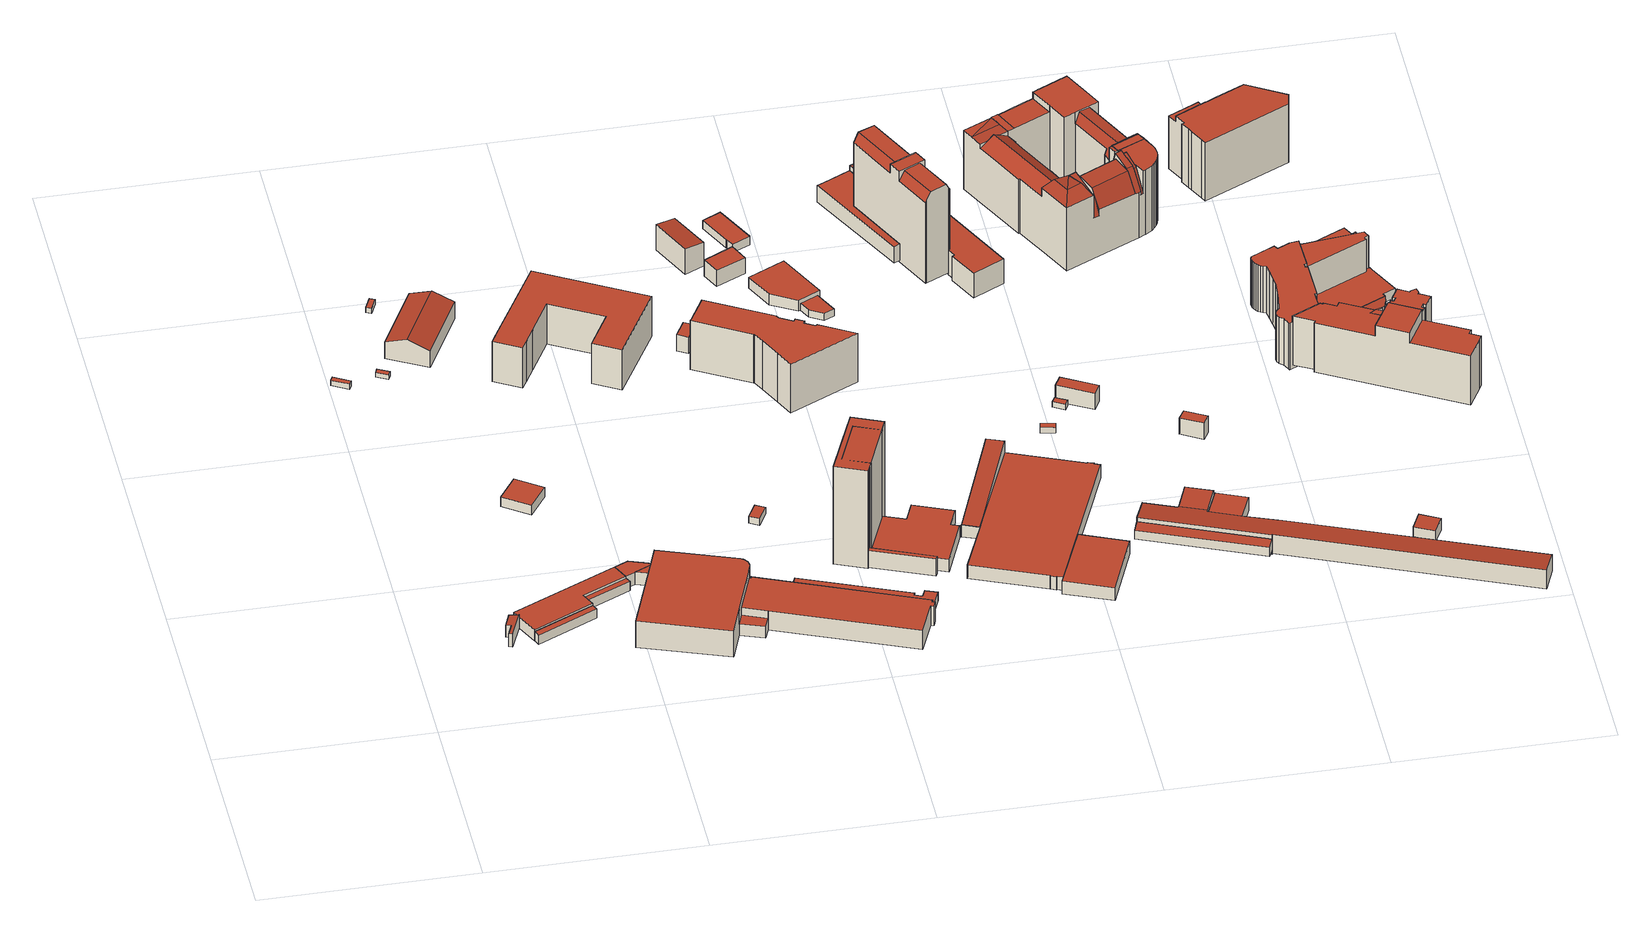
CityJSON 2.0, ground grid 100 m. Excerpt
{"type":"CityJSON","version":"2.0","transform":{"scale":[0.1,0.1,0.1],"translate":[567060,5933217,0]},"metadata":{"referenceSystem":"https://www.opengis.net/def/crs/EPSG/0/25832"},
"CityObjects":{
"building1":{"type":"Building","attributes":{"Gemeindeschluessel":"02000000","Geometrietyp2DReferenz":"3000","function":"51009_1610","roofType":"2100","measuredHeight":7.33},"geometry":[{"type":"MultiSurface","lod":"2","boundaries":[[[0,1,2,3]],[[3,2,4,5]],[[6,7,1,0]],[[8,9,10,11]],[[7,6,11,10]],[[5,4,9,8]],[[5,8,11,6,0,3]],[[9,4,2,1,7,10]]],"semantics":{"surfaces":[{"type":"WallSurface"},{"type":"GroundSurface"},{"type":"RoofSurface"}],"values":[0,0,0,0,0,0,1,2]}}]},
"building2":{"type":"Building","attributes":{"Gemeindeschluessel":"02000000","Geometrietyp2DReferenz":"3000","function":"31001_2520","roofType":"1000","measuredHeight":3,"storeysAboveGround":1},"geometry":[{"type":"MultiSurface","lod":"2","boundaries":[[[12,13,14,15]],[[16,17,18,19]],[[19,18,13,12]],[[18,17,14,13]],[[17,16,15,14]],[[16,19,12,15]]],"semantics":{"surfaces":[{"type":"GroundSurface"},{"type":"RoofSurface"},{"type":"WallSurface"}],"values":[0,1,2,2,2,2]}}]},
"building3":{"type":"Building","attributes":{"Gemeindeschluessel":"02000000","Geometrietyp2DReferenz":"3000","function":"51009_1610","roofType":"1000","measuredHeight":4.98},"geometry":[{"type":"MultiSurface","lod":"2","boundaries":[[[20,21,22,23]],[[23,22,24,25]],[[25,24,26,27]],[[21,20,27,26]],[[27,20,23,25]],[[21,26,24,22]]],"semantics":{"surfaces":[{"type":"WallSurface"},{"type":"GroundSurface"},{"type":"RoofSurface"}],"values":[0,0,0,0,1,2]}}]},
"building4":{"type":"Building","attributes":{"Gemeindeschluessel":"02000000","Geometrietyp2DReferenz":"3000","function":"31001_2140","roofType":"1000","measuredHeight":6.05,"storeysAboveGround":1},"geometry":[{"type":"MultiSurface","lod":"2","boundaries":[[[28,29,30,31]],[[32,33,34,35]],[[30,29,36,34,33,37]],[[38,28,31,39,32,35]],[[39,31,30,37]],[[28,38,36,29]],[[38,35,34,36]],[[32,39,37,33]]],"semantics":{"surfaces":[{"type":"WallSurface"},{"type":"RoofSurface"},{"type":"GroundSurface"}],"values":[0,0,1,2,0,0,0,0]}}]},
"building5":{"type":"Building","attributes":{"Gemeindeschluessel":"02000000","Geometrietyp2DReferenz":"3000","function":"31001_2420","roofType":"1000","measuredHeight":2.48,"storeysAboveGround":1},"geometry":[{"type":"MultiSurface","lod":"2","boundaries":[[[40,41,42,43]],[[44,45,46,47]],[[47,46,41,40]],[[46,45,42,41]],[[45,44,43,42]],[[44,47,40,43]]],"semantics":{"surfaces":[{"type":"GroundSurface"},{"type":"RoofSurface"},{"type":"WallSurface"}],"values":[0,1,2,2,2,2]}}]},
"building6":{"type":"Building","attributes":{"Gemeindeschluessel":"02000000","Geometrietyp2DReferenz":"3000","function":"31001_2420","roofType":"1000","measuredHeight":5.33,"storeysAboveGround":1},"geometry":[{"type":"MultiSurface","lod":"2","boundaries":[[[48,49,50,51]],[[52,53,54,55]],[[52,51,50,53]],[[53,50,49,54]],[[54,49,48,55]],[[55,48,51,52]]],"semantics":{"surfaces":[{"type":"RoofSurface"},{"type":"GroundSurface"},{"type":"WallSurface"}],"values":[0,1,2,2,2,2]}}]},
"building7":{"type":"Building","attributes":{"Gemeindeschluessel":"02000000","Geometrietyp2DReferenz":"3000","function":"51009_1610","roofType":"1000","measuredHeight":4.92},"geometry":[{"type":"MultiSurface","lod":"2","boundaries":[[[56,57,58,59]],[[60,61,62,63]],[[60,59,58,61]],[[61,58,57,62]],[[62,57,56,63]],[[63,56,59,60]]],"semantics":{"surfaces":[{"type":"RoofSurface"},{"type":"GroundSurface"},{"type":"WallSurface"}],"values":[0,1,2,2,2,2]}}]},
"building8":{"type":"Building","attributes":{"Gemeindeschluessel":"02000000","Geometrietyp2DReferenz":"3000","function":"31001_2520","roofType":"1000","measuredHeight":2.72,"storeysAboveGround":1},"geometry":[{"type":"MultiSurface","lod":"2","boundaries":[[[64,65,66,67]],[[68,69,70,71]],[[68,67,66,69]],[[69,66,65,70]],[[70,65,64,71]],[[71,64,67,68]]],"semantics":{"surfaces":[{"type":"RoofSurface"},{"type":"GroundSurface"},{"type":"WallSurface"}],"values":[0,1,2,2,2,2]}}]},
"building9":{"type":"Building","attributes":{"Gemeindeschluessel":"02000000","Geometrietyp2DReferenz":"3000","function":"31001_2420","roofType":"3100","measuredHeight":12.78,"storeysAboveGround":1},"geometry":[{"type":"MultiSurface","lod":"2","boundaries":[[[72,73,74,75]],[[76,77,73,72]],[[78,75,74,79]],[[80,77,76,81]],[[81,76,72,75,78]],[[79,74,73,77,80]],[[79,80,81,78]]],"semantics":{"surfaces":[{"type":"RoofSurface"},{"type":"WallSurface"},{"type":"GroundSurface"}],"values":[0,0,1,1,1,1,2]}}]},
"building10":{"type":"Building","attributes":{"Gemeindeschluessel":"02000000","Geometrietyp2DReferenz":"3000","function":"31001_2010","roofType":"1000","measuredHeight":6.65,"storeysAboveGround":2},"geometry":[{"type":"MultiSurface","lod":"2","boundaries":[[[82,83,84]],[[85,84,83,86]],[[87,33,88,89]],[[89,88,90,91]],[[92,93,94,87,89,91]],[[93,92,82,84,85,95]],[[92,91,90,86,83,82]],[[33,87,94,34]],[[34,94,93,95]],[[34,95,85,86,90,88,33]]],"semantics":{"surfaces":[{"type":"RoofSurface"},{"type":"WallSurface"},{"type":"GroundSurface"}],"values":[0,1,1,1,2,1,1,1,1,0]}}]},
"building11":{"type":"Building","attributes":{"Gemeindeschluessel":"02000000","Geometrietyp2DReferenz":"3000","function":"31001_2050","roofType":"1000","measuredHeight":14.4,"storeysAboveGround":2},"geometry":[{"type":"MultiSurface","lod":"2","boundaries":[[[96,97,98,99]],[[99,98,100,101]],[[101,100,102,103]],[[103,102,104,105]],[[105,104,106,107]],[[108,109,110,111]],[[112,113,114,115]],[[116,117,118,119]],[[119,118,120,121]],[[121,120,122,123]],[[123,122,124,125]],[[125,124,126,127]],[[127,126,128,129]],[[130,131,132,133,134,135,96,99,101,103,105,107,136,108,111,116,119,121,123,125,127,129]],[[137,138,139,140,106,104,102,100,98,97,141,142]],[[142,141,135,134]],[[115,114,143,139,138,144]],[[145,131,130,113,112]],[[113,130,129,128]],[[117,116,111,110]],[[108,136,140,139,143,109]],[[106,140,136,107]],[[141,97,96,135]],[[137,142,134,133]],[[138,137,133,132]],[[132,131,145,144,138]],[[117,110,109,143,114,113,128,126,124,122,120,118]],[[145,112,115,144]]],"semantics":{"surfaces":[{"type":"WallSurface"},{"type":"GroundSurface"},{"type":"RoofSurface"}],"values":[0,0,0,0,0,0,0,0,0,0,0,0,0,1,2,0,0,0,0,0,0,0,0,0,0,0,2,2]}}]},
"building12":{"type":"Building","attributes":{"Gemeindeschluessel":"02000000","Geometrietyp2DReferenz":"3000","function":"31001_2071","roofType":"1000","measuredHeight":22.11,"storeysAboveGround":7},"geometry":[{"type":"MultiSurface","lod":"2","boundaries":[[[146,147,148,149]],[[150,151,152,153]],[[153,152,147,146]],[[154,155,156,157]],[[158,159,160,156,155,161,162,148,147,152,151]],[[154,157,163,164,165,150,153,146,149,166,167]],[[166,149,148,162]],[[167,166,162,161]],[[164,163,160,159]],[[154,167,161,155]],[[163,157,156,160]],[[165,164,159,158]],[[150,165,158,151]]],"semantics":{"surfaces":[{"type":"WallSurface"},{"type":"RoofSurface"},{"type":"GroundSurface"}],"values":[0,0,0,0,1,2,0,0,0,0,0,0,0]}}]},
"building13":{"type":"Building","attributes":{"Gemeindeschluessel":"02000000","Geometrietyp2DReferenz":"3000","function":"31001_2500","roofType":"1000","measuredHeight":3.61,"storeysAboveGround":1},"geometry":[{"type":"MultiSurface","lod":"2","boundaries":[[[168,169,170,171]],[[172,173,174,175]],[[172,171,170,173]],[[173,170,169,174]],[[174,169,168,175]],[[175,168,171,172]]],"semantics":{"surfaces":[{"type":"RoofSurface"},{"type":"GroundSurface"},{"type":"WallSurface"}],"values":[0,1,2,2,2,2]}}]},
"building14":{"type":"Building","attributes":{"name":"Landesbetrieb Großmarkt","Gemeindeschluessel":"02000000","Geometrietyp2DReferenz":"3000","function":"31001_2050","roofType":"1000","measuredHeight":4.75,"storeysAboveGround":1},"geometry":[{"type":"MultiSurface","lod":"2","boundaries":[[[176,177,178,179]],[[180,181,182,183]],[[184,185,186,187]],[[188,189,190,191]],[[192,176,179,188,191,180,183,184,187]],[[193,186,185,182,181,190,189,178,177]],[[186,193,192,187]],[[193,177,176,192]],[[182,185,184,183]],[[190,181,180,191]],[[178,189,188,179]]],"semantics":{"surfaces":[{"type":"WallSurface"},{"type":"GroundSurface"},{"type":"RoofSurface"}],"values":[0,0,0,0,1,2,0,0,0,0,0]}}]},
"building15":{"type":"Building","attributes":{"Gemeindeschluessel":"02000000","Geometrietyp2DReferenz":"3000","function":"31001_2140","roofType":"1000","measuredHeight":9},"geometry":[{"type":"MultiSurface","lod":"2","boundaries":[[[194,195,196,197]],[[198,199,200,201]],[[201,200,195,194]],[[200,199,196,195]],[[199,198,197,196]],[[198,201,194,197]]],"semantics":{"surfaces":[{"type":"GroundSurface"},{"type":"RoofSurface"},{"type":"WallSurface"}],"values":[0,1,2,2,2,2]}}]},
"building16":{"type":"Building","attributes":{"Gemeindeschluessel":"02000000","Geometrietyp2DReferenz":"3000","function":"51009_1610","roofType":"1000","measuredHeight":53.65},"geometry":[{"type":"MultiSurface","lod":"2","boundaries":[[[202,203,204,205,206,207]],[[208,207,206,209]],[[209,206,205,210]],[[210,205,204,211]],[[212,213,214,215]],[[202,207,208,216,217]],[[214,213,218,203,202,217]],[[219,212,215,216,208,209,210,211]],[[219,211,204,203,218]],[[216,215,214,217]],[[212,219,218,213]]],"semantics":{"surfaces":[{"type":"RoofSurface"},{"type":"WallSurface"},{"type":"GroundSurface"}],"values":[0,1,1,1,1,1,0,2,1,1,1]}}]},
"building17":{"type":"Building","attributes":{"Gemeindeschluessel":"02000000","Geometrietyp2DReferenz":"3000","function":"31001_2010","roofType":"1000","measuredHeight":53.73,"storeysAboveGround":15},"geometry":[{"type":"MultiSurface","lod":"2","boundaries":[[[208,220,221,209]],[[212,222,223,224]],[[224,223,225,215]],[[209,221,222,212]],[[215,225,226,216]],[[220,208,216,226]],[[216,208,209,212,224,215]],[[220,226,225,223,222,221]]],"semantics":{"surfaces":[{"type":"WallSurface"},{"type":"GroundSurface"},{"type":"RoofSurface"}],"values":[0,0,0,0,0,0,1,2]}}]},
"building18":{"type":"Building","attributes":{"Gemeindeschluessel":"02000000","Geometrietyp2DReferenz":"3000","function":"31001_2620","roofType":"1000","measuredHeight":9.44},"geometry":[{"type":"MultiSurface","lod":"2","boundaries":[[[227,228,229,230,231]],[[232,233,234,235,236]],[[232,231,230,233]],[[233,230,229,234]],[[234,229,228,235]],[[235,228,227,236]],[[236,227,231,232]]],"semantics":{"surfaces":[{"type":"RoofSurface"},{"type":"GroundSurface"},{"type":"WallSurface"}],"values":[0,1,2,2,2,2,2]}}]},
"building19":{"type":"Building","attributes":{"Gemeindeschluessel":"02000000","Geometrietyp2DReferenz":"3000","function":"31001_2010","roofType":"1000","measuredHeight":6.76,"storeysAboveGround":1},"geometry":[{"type":"MultiSurface","lod":"2","boundaries":[[[237,238,239,240]],[[241,242,243,244]],[[245,246,247,248]],[[247,246,249,243,242,250,239,238]],[[251,245,248,237,240,252,241,244]],[[237,248,247,238]],[[245,251,249,246]],[[251,244,243,249]],[[241,252,250,242]],[[252,240,239,250]]],"semantics":{"surfaces":[{"type":"WallSurface"},{"type":"RoofSurface"},{"type":"GroundSurface"}],"values":[0,0,0,1,2,0,0,0,0,0]}}]},
"building20":{"type":"Building","attributes":{"Gemeindeschluessel":"02000000","Geometrietyp2DReferenz":"3000","function":"31001_2071","roofType":"1000","measuredHeight":26.77,"storeysAboveGround":7},"geometry":[{"type":"MultiSurface","lod":"2","boundaries":[[[253,254,255,256]],[[256,255,257,258]],[[259,260,261,262]],[[262,261,254,253]],[[263,264,265,266]],[[266,265,267,268]],[[268,267,269,270]],[[270,269,271,272]],[[272,271,273,274]],[[274,273,275,276]],[[276,275,277,278]],[[279,280,281,282]],[[282,281,283,284]],[[285,283,281,280,286,277,275,273,271,269,267,265,264,257,255,254,261,260]],[[279,282,284,287,259,262,253,256,258,263,266,268,270,272,274,276,278,288]],[[287,284,283,285]],[[279,288,286,280]],[[288,278,277,286]],[[259,287,285,260]],[[263,258,257,264]]],"semantics":{"surfaces":[{"type":"WallSurface"},{"type":"RoofSurface"},{"type":"GroundSurface"}],"values":[0,0,0,0,0,0,0,0,0,0,0,0,0,1,2,0,0,0,0,0]}}]},
"building21":{"type":"Building","attributes":{"Gemeindeschluessel":"02000000","Geometrietyp2DReferenz":"3000","function":"31001_2070","roofType":"1000","measuredHeight":14.11,"storeysAboveGround":4},"geometry":[{"type":"MultiSurface","lod":"2","boundaries":[[[289,290,291,292]],[[293,294,295,296]],[[293,292,291,294]],[[294,291,290,295]],[[295,290,289,296]],[[293,296,289,292]]],"semantics":{"surfaces":[{"type":"RoofSurface"},{"type":"GroundSurface"},{"type":"WallSurface"}],"values":[0,1,2,2,2,2]}}]},
"building22":{"type":"Building","attributes":{"Gemeindeschluessel":"02000000","Geometrietyp2DReferenz":"3000","function":"31001_2131","roofType":"1000","measuredHeight":8.69,"storeysAboveGround":2},"geometry":[{"type":"MultiSurface","lod":"2","boundaries":[[[297,298,299,300]],[[301,302,298,297]],[[303,304,302,301]],[[304,303,300,299]],[[300,303,301,297]],[[304,299,298,302]]],"semantics":{"surfaces":[{"type":"WallSurface"},{"type":"GroundSurface"},{"type":"RoofSurface"}],"values":[0,0,0,0,1,2]}}]},
"building23":{"type":"Building","attributes":{"Gemeindeschluessel":"02000000","Geometrietyp2DReferenz":"3000","function":"31001_2070","roofType":"1000","measuredHeight":4.46,"storeysAboveGround":1},"geometry":[{"type":"MultiSurface","lod":"2","boundaries":[[[305,306,307,308]],[[308,307,309,310]],[[310,309,311,312]],[[312,311,313,314]],[[314,313,315,316]],[[317,318,306,305]],[[316,315,318,317]],[[316,317,305,308,310,312,314]],[[318,315,313,311,309,307,306]]],"semantics":{"surfaces":[{"type":"WallSurface"},{"type":"GroundSurface"},{"type":"RoofSurface"}],"values":[0,0,0,0,0,0,0,1,2]}}]},
"building24":{"type":"Building","attributes":{"Gemeindeschluessel":"02000000","Geometrietyp2DReferenz":"3000","function":"51009_1610","roofType":"1000","measuredHeight":5.86},"geometry":[{"type":"MultiSurface","lod":"2","boundaries":[[[319,320,321,322,323]],[[324,325,326,327,328]],[[324,323,322,325]],[[325,322,321,326]],[[326,321,320,327]],[[327,320,319,328]],[[328,319,323,324]]],"semantics":{"surfaces":[{"type":"RoofSurface"},{"type":"GroundSurface"},{"type":"WallSurface"}],"values":[0,1,2,2,2,2,2]}}]},
"building25":{"type":"Building","attributes":{"Gemeindeschluessel":"02000000","Geometrietyp2DReferenz":"3000","function":"31001_2130","roofType":"1000","measuredHeight":3.73,"storeysAboveGround":1},"geometry":[{"type":"MultiSurface","lod":"2","boundaries":[[[329,330,331,332]],[[333,334,335,336]],[[336,335,330,329]],[[337,338,334,333]],[[338,337,332,331]],[[332,337,333,336,329]],[[338,331,330,335,334]]],"semantics":{"surfaces":[{"type":"WallSurface"},{"type":"GroundSurface"},{"type":"RoofSurface"}],"values":[0,0,0,0,0,1,2]}}]},
"building26":{"type":"Building","attributes":{"Gemeindeschluessel":"02000000","Geometrietyp2DReferenz":"3000","function":"31001_2460","roofType":"1000","measuredHeight":13.35,"storeysAboveGround":1},"geometry":[{"type":"MultiSurface","lod":"2","boundaries":[[[339,340,341,342,343]],[[344,339,343,345]],[[346,347,348,349]],[[350,351,352,353]],[[353,352,354,355]],[[355,354,356,357]],[[357,356,358,359]],[[359,358,347,346]],[[360,341,340]],[[361,362,363,364]],[[364,363,365,366]],[[366,365,367,368]],[[368,367,369,370]],[[350,353,355,357,359,346,349,371,372,361,364,366,368,370]],[[362,361,372,342,341,360]],[[372,371,345,343,342]],[[351,350,370,369]],[[340,339,344,373]],[[371,349,348,373,344,345]],[[340,373,348,347,358,356,354,352,351,369,367,365,363,362,360]]],"semantics":{"surfaces":[{"type":"RoofSurface"},{"type":"WallSurface"},{"type":"GroundSurface"}],"values":[0,0,1,1,1,1,1,1,1,1,1,1,1,2,1,1,1,1,1,0]}}]},
"building27":{"type":"Building","attributes":{"Gemeindeschluessel":"02000000","Geometrietyp2DReferenz":"3000","function":"51009_1610","roofType":"1000","measuredHeight":7.12},"geometry":[{"type":"MultiSurface","lod":"2","boundaries":[[[374,375,376,377]],[[377,376,378,379]],[[379,378,380,381]],[[375,374,381,380]],[[381,374,377,379]],[[375,380,378,376]]],"semantics":{"surfaces":[{"type":"WallSurface"},{"type":"GroundSurface"},{"type":"RoofSurface"}],"values":[0,0,0,0,1,2]}}]},
"building28":{"type":"Building","attributes":{"Gemeindeschluessel":"02000000","Geometrietyp2DReferenz":"3000","function":"31001_2010","roofType":"1000","measuredHeight":9,"storeysAboveGround":1},"geometry":[{"type":"MultiSurface","lod":"2","boundaries":[[[382,383,384,385,386,387,388]],[[389,390,391,392,393,394,395]],[[395,394,383,382]],[[394,393,384,383]],[[393,392,385,384]],[[392,391,386,385]],[[391,390,387,386]],[[390,389,388,387]],[[389,395,382,388]]],"semantics":{"surfaces":[{"type":"GroundSurface"},{"type":"RoofSurface"},{"type":"WallSurface"}],"values":[0,1,2,2,2,2,2,2,2]}}]},
"building29":{"type":"Building","attributes":{"Gemeindeschluessel":"02000000","Geometrietyp2DReferenz":"3000","function":"31001_2500","roofType":"1000","measuredHeight":3,"storeysAboveGround":1},"geometry":[{"type":"MultiSurface","lod":"2","boundaries":[[[396,397,398,399]],[[400,401,402,403]],[[403,402,397,396]],[[402,401,398,397]],[[401,400,399,398]],[[400,403,396,399]]],"semantics":{"surfaces":[{"type":"GroundSurface"},{"type":"RoofSurface"},{"type":"WallSurface"}],"values":[0,1,2,2,2,2]}}]},
"building30":{"type":"Building","attributes":{"Gemeindeschluessel":"02000000","Geometrietyp2DReferenz":"3000","function":"31001_2070","roofType":"1000","measuredHeight":49.61,"storeysAboveGround":14},"geometry":[{"type":"MultiSurface","lod":"2","boundaries":[[[404,405,406,407,408,409,410,411,412,413]],[[407,406,414,415,416,417]],[[418,419,420,421,422,423]],[[424,425,426,427,428,429]],[[404,413,430,431,432,433]],[[411,410,434,435,436,437]],[[434,410,409,438]],[[439,440,424,429,436,435]],[[409,408,419,440,439,438]],[[408,407,417,420,419]],[[439,435,434,438]],[[423,422,415,414]],[[422,421,416,415]],[[421,420,417,416]],[[424,440,419,418,425]],[[441,433,432,427,426]],[[432,431,428,427]],[[431,430,442,437,436,429,428]],[[404,433,441,405]],[[411,437,442,412]],[[412,442,430,413]],[[405,441,426,425,418,423,414,406]]],"semantics":{"surfaces":[{"type":"GroundSurface"},{"type":"WallSurface"},{"type":"RoofSurface"}],"values":[0,1,1,1,1,1,1,1,1,1,2,2,2,2,2,2,2,2,1,1,1,1]}}]},
"building31":{"type":"Building","attributes":{"Gemeindeschluessel":"02000000","Geometrietyp2DReferenz":"3000","function":"31001_2460","roofType":"1000","measuredHeight":3,"storeysAboveGround":1},"geometry":[{"type":"MultiSurface","lod":"2","boundaries":[[[443,444,445,446]],[[447,448,449,450]],[[450,449,444,443]],[[449,448,445,444]],[[448,447,446,445]],[[447,450,443,446]]],"semantics":{"surfaces":[{"type":"GroundSurface"},{"type":"RoofSurface"},{"type":"WallSurface"}],"values":[0,1,2,2,2,2]}}]},
"building32":{"type":"Building","attributes":{"Gemeindeschluessel":"02000000","Geometrietyp2DReferenz":"3000","function":"31001_2020","roofType":"1000","measuredHeight":13.37},"geometry":[{"type":"MultiSurface","lod":"2","boundaries":[[[451,452,453,454]],[[454,453,455,456]],[[456,455,457,458]],[[458,457,459,460]],[[461,462,463,464]],[[464,463,465,466]],[[467,468,469,470]],[[469,468,471,472,459,457,455,453,452,465,463,462]],[[451,454,456,458,460,473,474,467,470,461,464,466]],[[461,470,469,462]],[[467,474,471,468]],[[473,460,459,472]],[[451,466,465,452]],[[474,473,472,471]]],"semantics":{"surfaces":[{"type":"WallSurface"},{"type":"RoofSurface"},{"type":"GroundSurface"}],"values":[0,0,0,0,0,0,0,1,2,0,0,0,0,0]}}]},
"building33":{"type":"Building","attributes":{"Gemeindeschluessel":"02000000","Geometrietyp2DReferenz":"3000","function":"31001_2140","roofType":"2100","measuredHeight":5.92,"storeysAboveGround":1},"geometry":[{"type":"MultiSurface","lod":"2","boundaries":[[[475,476,477,478]],[[478,477,479,480]],[[480,479,481,482]],[[476,475,482,481]],[[482,475,478,480]],[[476,481,479,477]]],"semantics":{"surfaces":[{"type":"WallSurface"},{"type":"GroundSurface"},{"type":"RoofSurface"}],"values":[0,0,0,0,1,2]}}]},
"building34":{"type":"Building","attributes":{"Gemeindeschluessel":"02000000","Geometrietyp2DReferenz":"3000","function":"31001_2010","roofType":"1000","measuredHeight":9,"storeysAboveGround":1},"geometry":[{"type":"MultiSurface","lod":"2","boundaries":[[[483,484,485,486]],[[487,488,489,490]],[[490,489,484,483]],[[489,488,485,484]],[[488,487,486,485]],[[487,490,483,486]]],"semantics":{"surfaces":[{"type":"GroundSurface"},{"type":"RoofSurface"},{"type":"WallSurface"}],"values":[0,1,2,2,2,2]}}]},
"building35":{"type":"Building","attributes":{"Gemeindeschluessel":"02000000","Geometrietyp2DReferenz":"3000","function":"31001_2600","roofType":"1000","measuredHeight":7.29,"storeysAboveGround":2},"geometry":[{"type":"MultiSurface","lod":"2","boundaries":[[[491,492,493,494]],[[495,496,497,498]],[[495,494,493,496]],[[496,493,492,497]],[[497,492,491,498]],[[498,491,494,495]]],"semantics":{"surfaces":[{"type":"RoofSurface"},{"type":"GroundSurface"},{"type":"WallSurface"}],"values":[0,1,2,2,2,2]}}]},
"building36":{"type":"Building","attributes":{"Gemeindeschluessel":"02000000","Geometrietyp2DReferenz":"3000","function":"31001_2460","roofType":"1000","measuredHeight":9,"storeysAboveGround":1},"geometry":[{"type":"MultiSurface","lod":"2","boundaries":[[[499,500,501,502]],[[503,504,505,506]],[[506,505,500,499]],[[505,504,501,500]],[[504,503,502,501]],[[503,506,499,502]]],"semantics":{"surfaces":[{"type":"GroundSurface"},{"type":"RoofSurface"},{"type":"WallSurface"}],"values":[0,1,2,2,2,2]}}]},
"building37":{"type":"Building","attributes":{"Gemeindeschluessel":"02000000","Geometrietyp2DReferenz":"3000","function":"51009_1610","roofType":"1000","measuredHeight":10.64},"geometry":[{"type":"MultiSurface","lod":"2","boundaries":[[[507,508,509,510]],[[510,511,512,513]],[[514,515,516,517]],[[517,516,518,519]],[[510,509,511]],[[498,520,521,522]],[[523,524,525,526]],[[525,524,527,528,521,520,529,507,513,518,516,515]],[[530,523,526,514,517,519,531,532,495,498,522,533]],[[514,526,525,515]],[[523,530,527,524]],[[530,533,528,527]],[[533,522,521,528]],[[532,531,512,511,509,508]],[[498,495,529,520]],[[495,532,508,507,529]],[[507,510,513]],[[531,519,518,513,512]]],"semantics":{"surfaces":[{"type":"RoofSurface"},{"type":"WallSurface"},{"type":"GroundSurface"}],"values":[0,0,1,1,1,1,1,0,2,1,1,1,1,1,1,1,1,1]}}]},
"building38":{"type":"Building","attributes":{"Gemeindeschluessel":"02000000","Geometrietyp2DReferenz":"3000","function":"31001_2010","roofType":"3100","measuredHeight":38.64,"storeysAboveGround":9},"geometry":[{"type":"MultiSurface","lod":"2","boundaries":[[[534,535,536]],[[537,538,539,535,534]],[[540,541,542,543,544,537,534]],[[538,545,544,546,547,548,549]],[[550,551,552,553]],[[551,554,552]],[[555,556,557,558,551,550]],[[558,559,560,554,551]],[[560,561,562,563,564,565,566,567]],[[559,568,569,570,571,572,573,574,562,561]],[[563,575,576,573,577,578,579,580,581]],[[582,583,584,585,578,577]],[[586,587,570,569]],[[588,589,590,583,582]],[[591,592,593,594]],[[592,595,596,597,593]],[[598,599,600,601,602,603,604,605]],[[606,603,607,608,609,610,611]],[[584,612,590,613,614,615,616,617,600,599]],[[601,618,617,619,620,621,608,607]],[[615,622,623,620,619]],[[624,625,626]],[[567,566,627,628]],[[629,630,631,632,633,634]],[[541,540,635]],[[636,637,638,639]],[[626,640,641,624]],[[642,548,547,643]],[[538,549,539]],[[563,581,564]],[[644,645,646,647]],[[630,611,610,631]],[[648,649,650,651]],[[651,650,652,653]],[[653,652,654,655]],[[655,654,656,657]],[[657,656,658,659]],[[659,658,660,661]],[[661,660,662,663]],[[663,662,664,665]],[[665,664,666,667]],[[615,614,622]],[[629,634,668]],[[669,670,632]],[[671,672,673,674,555,550,553,675,676,637,636]],[[674,677,678,679,680,613,590,589,587,586,556,555]],[[589,588,582,577,573,572,571,570,587]],[[579,578,585,584,599,598,605,681,580]],[[682,683,684,685,686,687,688,689,690,691,692,693,694]],[[536,535,539,549,548,642,695,682,694,696,697,698,699,700]],[[701,702,703,639,638,704,635,540,534,536,700]],[[705,706,707,708,709,710,711,712,713,714,688,687,686,685,684]],[[657,659,661,663,665,667,715,716,680,679,678,677,674,673,672,671,636,639,703,702,701,700,699,698,697,696,694,693,692,691,690,689,717,718,719,720,721,648,651,653,655],[722,723,724,725,726,727,644,647,728,729,730,731,732,733,734,735,736,737,738,739,740,741,742,743,744,745,746,747]],[[704,638,637,676,675,748,749,750,751,541,635]],[[750,749,748,752,753,754,755,756,641,640,543,751]],[[755,754,741,740,739,756]],[[735,734,733,732,706,705,757,643,547,546]],[[558,557,556,586,569,568,559]],[[565,564,581,580,681,758,747,746,745,744]],[[574,573,576,575,563,562]],[[714,713,597,596,719,718,717,689,688]],[[759,594,593,597,713,712,711,710]],[[731,730,729,728,710,709,708,707]],[[727,726,725,633,632,670,760,645,644]],[[761,649,648,721,720,719,596,595,762]],[[603,606,611,630,629,763,604]],[[764,765,766,762,595,592,591,669]],[[623,622,614,613,680,716,715,667,666,767]],[[768,668,634,633,725,724,723]],[[619,617,616,615]],[[767,769,621,620,623]],[[602,601,607,603]],[[621,770,609,608]],[[631,610,609,771,764,669,632]],[[600,617,618,601]],[[722,747,758,772,768,723]],[[647,646,759,710,728]],[[583,590,612,584]],[[559,561,560]],[[566,565,744,743,627]],[[731,707,706,732]],[[757,705,684,683]],[[560,567,628,753,752,554]],[[754,753,628,627,743,742,741]],[[553,552,554,752,748,675]],[[544,626,625,737,736,735,546]],[[739,738,737,625,624,641,756]],[[751,543,542,541]],[[640,626,544,543]],[[537,544,545,538]],[[771,609,770,621,769,767,666,664,662,660,658,656,654,652,650,649,761,762,766,765,764]],[[772,758,681,605,604,763,629,668,768]],[[646,645,760,670,669,591,594,759]],[[643,757,683,682,695,642]]],"semantics":{"surfaces":[{"type":"RoofSurface"},{"type":"WallSurface"},{"type":"GroundSurface"}],"values":[0,0,0,0,0,0,0,0,0,0,0,0,0,0,0,0,0,0,0,0,0,0,0,0,1,1,1,1,1,1,1,1,1,1,1,1,1,1,1,1,1,1,1,1,1,1,1,1,1,1,1,0,2,0,0,1,1,1,1,1,1,1,1,1,1,1,1,1,1,1,1,1,1,1,1,1,1,1,1,1,1,1,1,1,1,1,1,1,1,1,0,0,0,0]}}]},
"building39":{"type":"Building","attributes":{"Gemeindeschluessel":"02000000","Geometrietyp2DReferenz":"3000","function":"51009_1610","roofType":"1000","measuredHeight":32.26},"geometry":[{"type":"MultiSurface","lod":"2","boundaries":[[[773,774,775,776]],[[776,775,777,778]],[[778,777,779,780]],[[781,782,774,773]],[[780,779,782,781]],[[780,781,773,776,778]],[[782,779,777,775,774]]],"semantics":{"surfaces":[{"type":"WallSurface"},{"type":"GroundSurface"},{"type":"RoofSurface"}],"values":[0,0,0,0,0,1,2]}}]},
"building40":{"type":"Building","attributes":{"Gemeindeschluessel":"02000000","Geometrietyp2DReferenz":"3000","function":"31001_2420","roofType":"1000","measuredHeight":6.56,"storeysAboveGround":1},"geometry":[{"type":"MultiSurface","lod":"2","boundaries":[[[783,784,785,786]],[[787,788,789,790]],[[787,786,785,788]],[[788,785,784,789]],[[789,784,783,790]],[[790,783,786,787]]],"semantics":{"surfaces":[{"type":"RoofSurface"},{"type":"GroundSurface"},{"type":"WallSurface"}],"values":[0,1,2,2,2,2]}}]},
"building41":{"type":"Building","attributes":{"Gemeindeschluessel":"02000000","Geometrietyp2DReferenz":"3000","function":"31001_2070","roofType":"1000","measuredHeight":25.37,"storeysAboveGround":7},"geometry":[{"type":"MultiSurface","lod":"2","boundaries":[[[791,792,793,794,795,796,797,798]],[[799,800,801,802,803,804,805]],[[806,807,808,809]],[[810,811,812]],[[813,814,815,816]],[[816,815,817,818]],[[818,817,819,820]],[[820,819,821,822]],[[822,821,823,824]],[[824,823,825,826]],[[826,825,827,828]],[[828,827,829,830]],[[831,832,833,834]],[[834,833,835,836]],[[836,835,837,838]],[[838,837,839,840]],[[841,842,843,808]],[[808,843,844,809]],[[845,846,847,848]],[[848,847,849,850]],[[851,852,853,854]],[[854,853,855,856]],[[856,855,857,858]],[[858,857,859,860]],[[860,859,861,862]],[[863,864,865,866]],[[867,868,869,870]],[[806,871,872,873]],[[873,872,874,875]],[[875,874,876,812]],[[805,877,878,799]],[[879,880,881,882]],[[811,798,797,883]],[[883,797,796,884]],[[884,796,795,885]],[[885,795,794,886]],[[886,794,793,887]],[[810,791,798,811]],[[888,803,802,889]],[[889,802,801,890]],[[890,801,800,891]],[[892,893,894,895]],[[895,894,896,897]],[[897,896,898,899]],[[899,898,900,901]],[[902,903,904,905]],[[905,904,906,907]],[[907,906,893,892]],[[870,869,814,813]],[[908,879,882,851,854,856,858,860,862,863,866,902,905,907,892,895,897,899,901,845,848,850,867,870,813,816,818,820,822,824,826,828,830,831,834,836,838,840,841,808,807,806,873,875,812,811,883,884,885,886,887,909,910,888,889,890,891]],[[849,847,846,900,898,896,894,893,906,904,903,865,864,861,859,857,855,853,852,881,880,911,878,877,876,874,872,871,912,829,827,825,823,821,819,817,815,814,869,868]],[[913,912,871,806,809,844]],[[887,793,792,804,803,888]],[[911,880,879,908]],[[908,891,800,799,878,911]],[[876,877,805,804,792,791,810,812]],[[865,903,902,866]],[[861,864,863,862]],[[881,852,851,882]],[[849,868,867,850]],[[900,846,845,901]],[[842,841,840,839]],[[831,830,829,912,913,832]],[[887,888,910,909]],[[842,839,837,835,833,832,913,844,843]]],"semantics":{"surfaces":[{"type":"RoofSurface"},{"type":"WallSurface"},{"type":"GroundSurface"}],"values":[0,0,0,0,1,1,1,1,1,1,1,1,1,1,1,1,1,1,1,1,1,1,1,1,1,1,1,1,1,1,1,1,1,1,1,1,1,1,1,1,1,1,1,1,1,1,1,1,1,2,0,1,1,1,1,1,1,1,1,1,1,1,1,0,0]}}]},
"building42":{"type":"Building","attributes":{"Gemeindeschluessel":"02000000","Geometrietyp2DReferenz":"3000","function":"31001_2010","roofType":"1000","measuredHeight":32.39,"storeysAboveGround":6},"geometry":[{"type":"MultiSurface","lod":"2","boundaries":[[[914,915,916,917,918]],[[919,920,921,922]],[[922,921,923,924]],[[924,923,925,926]],[[927,928,929,930]],[[930,929,920,919]],[[918,931,932,914]],[[917,931,918]],[[917,916,933]],[[934,935,936,937]],[[938,939,940,941]],[[941,940,942,943]],[[943,942,944,945]],[[946,947,948,949]],[[950,951,952,953]],[[954,955,956,957]],[[957,956,958,959]],[[959,958,960,961]],[[962,963,964,965]],[[965,964,966,967]],[[966,964,963,968,969,970,971]],[[967,966,971,972,973,974,928,927]],[[975,976,977,938,941,943,945,978,946,949,979,950,953,980,954,957,959,961,981,982,983,962,965,967,927,930,919,922,924,926]],[[984,925,923,921,920,929,928,974,932,931,917,933,985]],[[986,952,951,987,948,947,988,944,942,940,939,934,937,960,958,956,955]],[[977,976,985,933,916,915,989]],[[982,981,936,970,969]],[[962,983,968,963]],[[983,982,969,968]],[[986,955,954,980]],[[952,986,980,953]],[[987,951,950,979]],[[948,987,979,949]],[[988,947,946,978]],[[944,988,978,945]],[[981,961,960,937,936]],[[938,977,989,935,934,939]],[[972,971,970,936]],[[989,915,914,932,974,973]],[[984,985,976,975]],[[925,984,975,926]],[[973,972,936,935,989]]],"semantics":{"surfaces":[{"type":"RoofSurface"},{"type":"WallSurface"},{"type":"GroundSurface"}],"values":[0,1,1,1,1,1,1,1,1,1,1,1,1,1,1,1,1,1,1,1,0,1,2,0,0,1,1,1,1,1,1,1,1,1,1,1,1,1,1,1,1,0]}}]},
"building43":{"type":"Building","attributes":{"Gemeindeschluessel":"02000000","Geometrietyp2DReferenz":"3000","function":"31001_1010","roofType":"1000","measuredHeight":32,"storeysAboveGround":9},"geometry":[{"type":"MultiSurface","lod":"2","boundaries":[[[990,991,992,993,994]],[[995,994,993,996]],[[996,993,992,997]],[[990,998,999,991]],[[1000,1001,1002,1003]],[[1003,1002,1004,1005]],[[1005,1004,1006,1007]],[[1007,1006,1008,1009]],[[1009,1008,1010,1011]],[[1012,1013,1014,1015]],[[1015,1014,1016,1017]],[[1017,1016,1018,1019]],[[1000,1003,1005,1007,1009,1011,995,996,997,1020,1021,1022,1012,1015,1017,1019]],[[1013,1012,1022,1023]],[[1023,1022,1021,1024]],[[1001,1000,1019,1018]],[[1024,1021,1020,1025]],[[995,1011,1010,998,990,994]],[[1020,997,992,991,999,1025]],[[1024,1025,999,998,1010,1008,1006,1004,1002,1001,1018,1016,1014,1013,1023]]],"semantics":{"surfaces":[{"type":"RoofSurface"},{"type":"WallSurface"},{"type":"GroundSurface"}],"values":[0,1,1,1,1,1,1,1,1,1,1,1,2,1,1,1,1,1,1,0]}}]},
"building44":{"type":"Building","attributes":{"Gemeindeschluessel":"02000000","Geometrietyp2DReferenz":"3000","function":"31001_2462","roofType":"1000","measuredHeight":4.98},"geometry":[{"type":"MultiSurface","lod":"2","boundaries":[[[1026,1027,1028,1029,1030,1031,1032]],[[1030,1029,1033,1034,1035,1036,1037]],[[1038,1039,1040,1041]],[[1041,1040,1042,1043]],[[1043,1042,1044,1045]],[[1045,1044,1046,1047]],[[1047,1046,1048,1049]],[[1049,1048,1050,1051]],[[1036,1052,1053,1037]],[[1054,1055,1056,1057]],[[1057,1056,1039,1038]],[[1058,1032,1031,1059]],[[1060,1028,1027,1061]],[[1061,1027,1026,1062]],[[1062,1026,1032,1058]],[[1063,1035,1034,1064]],[[1064,1034,1033,1065]],[[1066,1063,1064,1065,1060,1061,1062,1058,1059,1054,1057,1038,1041,1043,1045,1047,1049,1051,1067]],[[1054,1059,1031,1030,1037,1053,1055]],[[1060,1065,1033,1029,1028]],[[1063,1066,1068,1052,1036,1035]],[[1068,1066,1067,1069]],[[1069,1067,1051,1050]],[[1069,1050,1048,1046,1044,1042,1040,1039,1056,1055,1053,1052,1068]]],"semantics":{"surfaces":[{"type":"RoofSurface"},{"type":"WallSurface"},{"type":"GroundSurface"}],"values":[0,0,1,1,1,1,1,1,1,1,1,1,1,1,1,1,1,2,1,1,1,1,1,0]}}]}
},
"vertices":[
[401,531,54],[401,531,118],[429,600,118],[429,600,54],[471,583,127],[471,583,54],[425,521,54],[425,521,123],[419,457,54],[419,457,127],[401,464,123],[401,464,54],
[79,2387,33],[4,2428,33],[15,2448,33],[90,2406,33],[90,2406,63],[15,2448,63],[4,2428,63],[79,2387,63],
[801,612,56],[801,612,106],[814,584,106],[814,584,56],[532,451,106],[532,451,56],[519,480,106],[519,480,56],
[801,612,55],[801,612,115],[519,480,115],[519,480,55],[943,846,55],[943,846,115],[978,771,115],[978,771,55],[772,675,115],[454,618,115],[772,675,55],[454,618,55],
[258,2425,32],[206,2452,32],[216,2473,32],[269,2445,32],[269,2445,57],[216,2473,57],[206,2452,57],[258,2425,57],
[677,1351,103],[757,1464,103],[638,1549,103],[558,1436,103],[558,1436,50],[638,1549,50],[757,1464,50],[677,1351,50],
[784,648,106],[991,744,106],[978,771,106],[772,675,106],[772,675,56],[978,771,56],[991,744,56],[784,648,56],
[275,2893,58],[303,2950,58],[279,2962,58],[251,2904,58],[251,2904,31],[279,2962,31],[303,2950,31],[275,2893,31],
[361,2525,157],[530,2838,157],[439,2887,120],[271,2574,120],[452,2476,120],[621,2789,120],[271,2574,29],[439,2887,29],[621,2789,29],[452,2476,29],
[1091,767,116],[1115,835,116],[1024,792,116],[1024,792,115],[1115,835,115],[943,846,49],[1006,875,115],[1006,875,49],[1116,835,115],[1116,835,49],[1091,767,49],[1023,792,49],[978,771,49],[1023,792,115],
[1116,835,46],[1116,835,190],[1469,706,190],[1469,706,46],[1481,698,190],[1481,698,46],[1496,679,190],[1496,679,46],[1500,655,190],[1500,655,46],[1499,642,190],[1499,642,46],[1498,612,46],[1498,612,151],[1501,620,151],[1501,620,46],[1527,371,109],[1527,371,151],[1417,417,151],[1417,417,109],[1658,554,46],[1658,554,151],[2239,310,151],[2239,310,46],[2235,299,151],[2235,299,46],[2247,294,151],[2247,294,46],[2235,263,151],[2235,263,46],[2222,268,151],[2222,268,46],[2155,109,151],[2155,109,46],[1527,371,46],[1505,319,46],[1396,359,46],[1343,215,46],[941,362,46],[1091,767,46],[1489,615,46],[1343,215,190],[1396,359,190],[1490,615,190],[1489,615,190],[1091,767,190],[941,362,190],[1490,615,151],[1396,359,109],[1505,319,109],
[696,2330,27],[696,2330,248],[718,2369,248],[718,2369,27],[839,2298,27],[839,2298,248],[817,2260,248],[817,2260,27],[1235,2163,27],[1235,2163,248],[1114,2233,248],[1114,2233,27],[883,2374,248],[978,2541,248],[1213,2405,248],[1432,2505,248],[955,2780,248],[1213,2405,27],[978,2541,27],[883,2374,27],[955,2780,27],[1432,2505,27],
[1631,1092,86],[1672,1164,86],[1627,1189,86],[1586,1117,86],[1586,1117,50],[1627,1189,50],[1672,1164,50],[1631,1092,50],
[1658,554,56],[1658,554,103],[1695,634,103],[1695,634,56],[2179,420,56],[2179,420,103],[2214,405,103],[2214,405,56],[2229,441,56],[2229,441,103],[2283,419,103],[2283,419,56],[2181,432,56],[2181,432,103],[2183,431,103],[2183,431,56],[2239,310,56],[2239,310,103],
[1611,2431,31],[1565,2352,31],[1517,2380,31],[1563,2459,31],[1563,2459,121],[1517,2380,121],[1565,2352,121],[1611,2431,121],
[2006,1040,581],[2027,1031,581],[2028,1031,581],[2148,981,581],[2170,1034,581],[2029,1094,581],[2029,1094,45],[2170,1034,45],[2148,981,45],[2028,1031,45],[2056,762,45],[2056,762,581],[2034,710,581],[2034,710,45],[1891,770,45],[1891,770,581],[1936,813,581],[1936,813,45],
[2029,1094,582],[2170,1034,582],[2056,762,582],[2039,721,582],[2039,721,45],[2034,710,582],[1891,770,582],
[2308,587,151],[2316,605,151],[2039,721,151],[2034,710,151],[2032,704,151],[2032,704,57],[2034,710,57],[2039,721,57],[2316,605,57],[2308,587,57],
[2056,762,39],[2056,762,107],[2148,981,107],[2148,981,39],[2286,1035,39],[2286,1035,107],[2465,960,107],[2465,960,39],[2464,851,39],[2464,851,107],[2373,629,107],[2373,629,39],[2426,866,107],[2247,940,107],[2426,866,39],[2247,940,39],
[1554,2260,17],[1554,2260,285],[1559,2268,285],[1559,2268,17],[1631,2392,285],[1631,2392,17],[1806,2113,17],[1806,2113,285],[1805,2114,285],[1805,2114,17],[1925,2221,17],[1925,2221,285],[1931,2209,285],[1931,2209,17],[1993,2172,285],[1993,2172,17],[2001,2185,285],[2001,2185,17],[2039,2163,285],[2039,2163,17],[2032,2150,285],[2032,2150,17],[2080,2123,285],[2080,2123,17],[2087,2127,285],[2087,2127,17],[1921,1877,17],[1921,1877,285],[1880,1964,285],[1880,1964,17],[1833,2061,285],[1833,2061,17],[1808,2112,285],[2247,2034,285],[1808,2112,17],[2247,2034,17],
[1567,3094,169],[1659,2902,169],[1748,2945,156],[1657,3137,156],[1657,3137,28],[1748,2945,28],[1659,2902,28],[1567,3094,28],
[1735,2871,33],[1735,2871,120],[1873,2939,120],[1873,2939,33],[1774,2787,33],[1774,2787,120],[1913,2851,33],[1913,2851,120],
[1793,3202,29],[1793,3202,74],[1879,3243,74],[1879,3243,29],[1971,3054,74],[1971,3054,29],[1972,3051,74],[1972,3051,29],[1888,3011,74],[1888,3011,29],[1870,3048,74],[1870,3048,29],[1867,3047,29],[1867,3047,74],
[1970,2610,98],[2088,2542,98],[2190,2592,98],[2077,2826,98],[1906,2743,98],[1906,2743,39],[2077,2826,39],[2190,2592,39],[2088,2542,39],[1970,2610,39],
[2086,2561,42],[2086,2561,80],[2170,2603,80],[2170,2603,42],[2182,2453,42],[2182,2453,80],[2120,2490,80],[2120,2490,42],[2230,2476,42],[2230,2476,80],
[2548,817,113],[2571,873,121],[2750,1300,182],[2673,1332,182],[2471,849,113],[2547,815,113],[2470,847,113],[2440,558,48],[2440,558,121],[2548,815,121],[2548,815,48],[2831,394,48],[2831,394,121],[2804,406,121],[2804,406,48],[2803,402,121],[2803,402,48],[2776,414,121],[2776,414,48],[2777,417,121],[2777,417,48],[2750,1300,121],[3087,1158,48],[3087,1158,121],[3089,1162,121],[3089,1162,48],[3115,1151,121],[3115,1151,48],[3114,1147,121],[3114,1147,48],[3141,1136,121],[3141,1136,48],[2470,847,48],[2673,1332,48],[2547,815,121],
[2945,655,68],[2945,655,139],[3155,565,139],[3155,565,68],[3031,256,139],[3031,256,68],[2815,348,139],[2815,348,68],
[2588,2832,18],[2561,2818,18],[2317,3302,18],[2352,3318,18],[2475,3378,18],[2566,3190,18],[2444,3131,18],[2444,3131,108],[2566,3190,108],[2475,3378,108],[2352,3318,108],[2317,3302,108],[2561,2818,108],[2588,2832,108],
[2936,1447,85],[2941,1476,85],[3007,1464,85],[3002,1436,85],[3002,1436,115],[3007,1464,115],[2941,1476,115],[2936,1447,115],
[2675,2665,9],[2670,2663,9],[2444,3131,9],[2566,3190,9],[2681,2951,9],[2716,2968,9],[2746,2905,9],[2711,2890,9],[2786,2720,9],[2779,2717,9],[2444,3131,457],[2467,3142,503],[2544,3179,500],[2566,3190,460],[2559,2893,505],[2681,2951,505],[2681,2951,460],[2658,2941,500],[2582,2904,503],[2559,2893,457],[2711,2894,505],[2587,2834,505],[2587,2834,453],[2611,2845,500],[2687,2882,501],[2711,2894,452],[2779,2717,480],[2769,2712,501],[2693,2674,500],[2675,2665,462],[2746,2905,107],[2712,2891,107],[2712,2891,452],[2711,2890,454],[2716,2968,107],[2683,2952,107],[2683,2952,505],[2670,2663,453],[2786,2720,466],
[3084,1636,45],[3032,1666,45],[3046,1692,45],[3099,1662,45],[3099,1662,75],[3046,1692,75],[3032,1666,75],[3084,1636,75],
[2855,2534,1],[2855,2534,135],[2787,2671,135],[2787,2671,1],[2799,2677,135],[2799,2677,1],[2779,2717,135],[2779,2717,1],[2786,2720,135],[2786,2720,1],[2475,3378,1],[2475,3378,135],[2599,3437,135],[2599,3437,1],[3003,2608,135],[3003,2608,1],[2716,2968,1],[2716,2968,135],[2681,2951,135],[2681,2951,1],[2746,2905,135],[2711,2890,135],[2711,2890,1],[2746,2905,1],
[3215,704,72],[3215,704,131],[3764,470,131],[3764,470,72],[3745,426,122],[3745,426,72],[3195,657,121],[3195,657,72],
[3052,1701,45],[3081,1752,45],[3238,1663,45],[3209,1612,45],[3209,1612,135],[3238,1663,135],[3081,1752,135],[3052,1701,135],
[3663,646,119],[3724,790,119],[3587,849,119],[3525,705,119],[3525,705,46],[3587,849,46],[3724,790,46],[3663,646,46],
[3535,1381,39],[3562,1426,39],[3659,1370,39],[3633,1325,39],[3633,1325,129],[3659,1370,129],[3562,1426,129],[3535,1381,129],
[3529,714,137],[3576,824,152],[3458,873,152],[3411,764,137],[3458,873,137],[3456,874,137],[3410,764,137],[3215,704,46],[3215,704,153],[3261,819,138],[3261,819,46],[3408,758,138],[3408,758,46],[3663,646,138],[3814,589,137],[3814,589,46],[3766,475,46],[3766,475,152],[3764,470,153],[3764,470,46],[4882,3,152],[4930,122,137],[3525,705,138],[4882,3,46],[3456,874,46],[3576,824,46],[4930,122,46],
[2985,3234,326],[3093,3352,323],[2959,3287,326],[3119,3299,326],[3111,3317,325],[3093,3353,323],[3012,3180,323],[3047,3197,323],[3078,3212,323],[3109,3228,323],[3146,3246,323],[3119,3299,325],[3146,3247,323],[3177,3262,323],[3126,3369,326],[3093,3353,326],[3285,2641,352],[3309,2744,365],[3268,2827,365],[3207,2797,351],[3336,2861,350],[3286,2638,351],[3416,2700,351],[3403,2726,356],[3377,2778,365],[3348,2837,354],[3341,2851,352],[3341,2851,360],[3369,2865,360],[3366,2872,261],[3365,2874,224],[3364,2874,224],[3364,2874,215],[3336,2861,215],[3377,2778,331],[3403,2726,310],[3430,2740,310],[3422,2756,317],[3383,2836,348],[3382,2839,350],[3382,2840,350],[3369,2865,279],[3382,2840,349],[3383,2836,360],[3557,2921,360],[3556,2922,358],[3539,2958,259],[3365,2874,254],[3422,2756,349],[3595,2842,349],[3594,2844,349],[3592,2849,350],[3416,2700,228],[3443,2713,226],[3430,2740,315],[3443,2713,260],[3618,2796,254],[3591,3035,354],[3640,3059,350],[3518,3310,350],[3469,3286,354],[3684,3081,261],[3625,3200,262],[3561,3331,263],[3557,2921,391],[3592,2849,359],[3620,2862,359],[3604,2895,373],[3592,2919,384],[3592,2920,384],[3584,2936,391],[3556,2922,391],[3584,2936,341],[3592,2919,388],[3604,2925,388],[3599,2935,359],[3577,2980,234],[3565,2974,234],[3595,2842,346],[3636,2804,253],[3646,2809,254],[3626,2849,333],[3623,2856,346],[3622,2858,351],[3620,2862,353],[3623,2856,349],[3635,2862,349],[3628,2877,359],[3646,2809,236],[3657,2816,237],[3170,3196,215],[3171,3196,215],[3146,3246,215],[3345,2914,215],[3316,2900,215],[3560,2984,215],[3565,2974,215],[3577,2980,215],[3558,3019,215],[3560,3015,215],[3548,3009,215],[3012,3180,300],[3137,2936,5],[3137,2936,303],[3132,2933,300],[3132,2933,5],[3146,3246,299],[3170,3196,299],[3126,3369,322],[3177,3262,322],[3537,3071,5],[3537,3071,269],[3547,3076,298],[3547,3076,5],[3731,2985,5],[3731,2985,359],[3738,2967,359],[3738,2967,5],[3741,2948,359],[3741,2948,5],[3742,2929,359],[3742,2929,5],[3740,2910,359],[3740,2910,5],[3734,2891,359],[3734,2891,5],[3726,2874,359],[3726,2874,5],[3715,2858,359],[3715,2858,5],[3702,2844,359],[3702,2844,5],[3670,2823,359],[3670,2823,5],[3548,3009,125],[3558,3019,259],[3558,3019,258],[3186,2837,5],[3207,2797,5],[3285,2641,5],[3286,2638,5],[3207,2797,303],[3186,2837,303],[3416,2700,5],[3443,2713,5],[3618,2796,5],[3636,2804,5],[3539,2958,261],[3291,3450,322],[3297,3453,322],[3297,3453,358],[3307,3458,358],[3325,3467,358],[3337,3473,358],[3462,3533,358],[3462,3533,5],[3337,3473,5],[3325,3467,5],[3307,3458,5],[3297,3453,5],[3291,3450,5],[3248,3429,322],[3248,3429,5],[3126,3369,5],[3093,3353,5],[3093,3352,5],[2959,3287,5],[2985,3234,5],[3012,3180,5],[3058,3085,5],[3058,3085,300],[3349,3346,358],[3350,3346,358],[3396,3251,358],[3423,3264,358],[3436,3271,358],[3449,3277,358],[3469,3286,358],[3518,3310,358],[3561,3331,358],[3514,3427,358],[3657,2816,5],[3646,2809,5],[3514,3427,5],[3561,3331,5],[3625,3200,5],[3684,3081,5],[3703,3042,5],[3562,2972,5],[3546,3008,5],[3548,3009,5],[3560,3015,5],[3558,3019,5],[3557,3022,5],[3449,3277,5],[3436,3271,5],[3423,3264,5],[3396,3251,5],[3350,3346,5],[3349,3346,5],[3177,3262,5],[3146,3247,5],[3146,3246,5],[3171,3196,5],[3170,3196,5],[3167,3195,5],[3189,3149,5],[3311,2898,5],[3316,2900,5],[3345,2914,5],[3364,2874,5],[3365,2874,5],[3539,2958,5],[3563,2970,5],[3268,2827,343],[3248,2868,343],[3125,3118,343],[3078,3212,343],[3336,2861,299],[3316,2900,299],[3311,2898,303],[3189,3149,302],[3167,3195,301],[3349,3346,322],[3563,2970,262],[3449,3277,297],[3557,3022,259],[3703,3042,359],[3684,3081,359],[3565,2974,252],[3558,3019,359],[3591,3035,359],[3640,3059,359],[3657,2816,359],[3546,3008,125],[3635,2862,359],[3604,2925,359],[3577,2980,359],[3562,2972,252],
[3546,3008,36],[3546,3008,359],[3560,3015,359],[3560,3015,36],[3687,3075,359],[3687,3075,36],[3706,3037,359],[3706,3037,36],[3563,2970,36],[3563,2970,359],
[4469,392,128],[4506,460,139],[4416,508,139],[4380,440,128],[4380,440,74],[4416,508,74],[4506,460,74],[4469,392,74],
[4245,2322,209],[4539,2355,209],[4512,2411,209],[4511,2411,209],[4513,2408,209],[4493,2398,209],[4469,2446,209],[4245,2338,209],[4248,2161,247],[4539,2302,247],[4532,2315,247],[4552,2326,247],[4554,2323,247],[4539,2355,247],[4245,2322,247],[4110,2297,13],[4097,2301,13],[4095,2302,13],[4093,2289,13],[4245,2322,13],[4245,2338,13],[4203,2317,13],[4072,2175,13],[4072,2175,267],[4061,2178,267],[4061,2178,13],[4050,2183,267],[4050,2183,13],[4041,2190,267],[4041,2190,13],[4033,2199,267],[4033,2199,13],[4027,2209,267],[4027,2209,13],[4022,2219,267],[4022,2219,13],[4020,2231,267],[4020,2231,13],[4019,2243,267],[4019,2243,13],[4022,2259,13],[4022,2259,89],[4030,2274,89],[4030,2274,13],[4041,2287,89],[4041,2287,13],[4055,2297,89],[4055,2297,13],[4068,2301,89],[4068,2301,13],[4083,2303,13],[4083,2303,89],[4095,2302,89],[4093,2289,89],[4083,1940,13],[4083,1940,267],[4089,2006,267],[4089,2006,13],[4089,2048,267],[4089,2048,13],[4251,1946,13],[4251,1946,267],[4241,1946,267],[4241,1946,13],[4241,1914,267],[4241,1914,13],[4242,1909,267],[4242,1909,13],[4243,1841,267],[4243,1841,13],[4244,1837,267],[4244,1837,13],[4095,1764,13],[4095,1764,267],[4093,1769,267],[4093,1769,13],[4086,2091,13],[4086,2091,267],[4080,2133,267],[4080,2133,13],[4110,2297,267],[4135,2309,267],[4135,2309,13],[4145,2289,267],[4145,2289,13],[4203,2317,267],[4245,2322,267],[4248,2161,267],[4237,2139,13],[4237,2139,267],[4248,2140,267],[4248,2140,13],[4469,2446,13],[4493,2398,13],[4513,2408,13],[4511,2411,13],[4512,2411,13],[4554,2323,13],[4552,2326,13],[4532,2315,13],[4539,2302,13],[4051,1846,13],[4051,1846,267],[4053,1855,267],[4053,1855,13],[4058,1863,267],[4058,1863,13],[4064,1870,267],[4064,1870,13],[4071,1876,267],[4071,1876,13],[4076,1803,13],[4076,1803,267],[4059,1815,267],[4059,1815,13],[4052,1830,267],[4052,1830,13],[4237,2156,13],[4516,2413,13],[4559,2325,13],[4237,2156,267],[4022,2254,267],[4022,2254,89],
[4506,1693,299],[4519,1715,305],[4471,1742,305],[4449,1731,300],[4444,1729,299],[4109,1771,33],[4109,1771,300],[4244,1837,300],[4244,1837,33],[4255,1829,300],[4255,1829,33],[4258,1834,300],[4258,1834,33],[4191,1705,33],[4191,1705,300],[4199,1719,300],[4199,1719,33],[4444,1729,300],[4506,1693,300],[4471,1742,300],[4520,1715,341],[4520,1715,357],[4654,1637,357],[4654,1637,341],[4537,1746,33],[4537,1746,341],[4549,1739,341],[4549,1739,33],[4560,1757,341],[4560,1757,33],[4548,1764,341],[4548,1764,33],[4629,1789,33],[4629,1789,341],[4633,1795,341],[4633,1795,33],[4667,1776,33],[4667,1776,341],[4663,1769,341],[4663,1769,33],[4682,1686,33],[4682,1686,341],[4670,1693,341],[4670,1693,33],[4660,1675,341],[4660,1675,33],[4672,1668,341],[4672,1668,33],[4883,1475,33],[4883,1475,301],[4870,1452,301],[4870,1452,33],[4810,1348,301],[4810,1348,33],[4835,1503,301],[4848,1525,301],[4654,1637,301],[4569,1487,301],[4569,1487,357],[4433,1566,357],[4433,1566,300],[4312,1803,33],[4325,1826,33],[4519,1715,33],[4579,1818,33],[4660,1804,33],[4713,1740,33],[4654,1637,33],[4848,1525,33],[4835,1503,33],[4312,1803,300],[4325,1826,300],[4713,1740,341],[4660,1804,341],[4579,1818,341],[4519,1715,357],
[3871,3173,324],[4014,3243,324],[3993,3287,324],[3972,3277,324],[3849,3218,324],[3849,3218,35],[3972,3277,35],[3993,3287,35],[3871,3173,355],[4014,3243,355],[3959,2963,35],[3959,2963,355],[3948,2987,355],[3948,2987,35],[3917,3050,355],[3917,3050,35],[3907,3072,355],[3907,3072,35],[3886,3114,355],[3886,3114,35],[3897,3119,355],[3897,3119,35],[4353,3241,35],[4353,3241,355],[4379,3225,355],[4379,3225,35],[4372,3194,355],[4372,3194,35],[4365,3161,355],[4365,3161,35],[4015,3242,35],[4068,3268,35],[4202,3333,35],[4202,3333,355],[4068,3268,355],[4015,3242,355],
[4241,1914,45],[4342,1964,45],[4564,2072,45],[4568,2076,46],[4251,1953,69],[4251,1946,64],[4241,1946,68],[4577,2083,48],[4585,2098,57],[4586,2115,69],[4586,2117,70],[4251,1955,70],[4237,2156,23],[4237,2156,72],[4539,2302,72],[4539,2302,23],[4532,2315,72],[4532,2315,23],[4552,2326,72],[4552,2326,23],[4554,2323,72],[4554,2323,23],[4559,2325,72],[4559,2325,23],[4565,2311,72],[4565,2311,23],[4586,2117,72],[4251,1955,72],[4248,2140,23],[4248,2140,72],[4237,2139,72],[4237,2139,23],[4241,1946,23],[4251,1946,23],[4564,2072,23],[4342,1964,23],[4241,1914,23],[4586,2115,23],[4585,2098,23],[4577,2083,23],[4580,2132,23],[4639,2160,23],[4580,2132,72],[4639,2160,72]
]}
